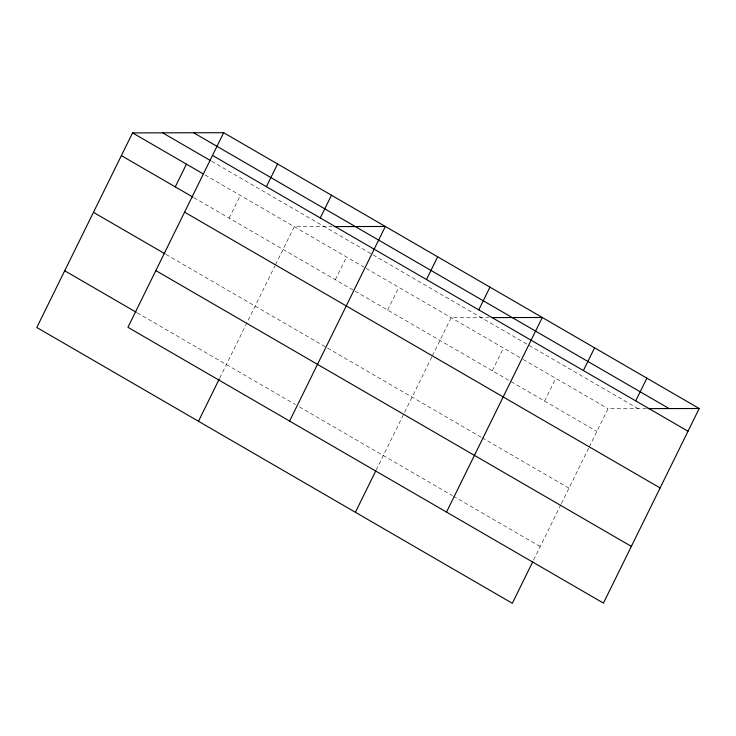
<?xml version="1.0" encoding="UTF-8"?>
<svg xmlns="http://www.w3.org/2000/svg" width="736" height="736" viewBox="0 0 736 736"><rect width="100%" height="100%" fill="white"/><g stroke="black" fill="none" stroke-linecap="round" stroke-linejoin="round"><path stroke-width="0.55" stroke-dasharray="3.68 2.76" d="M229.163 218.132L240.341 195.408M219.788 377.954L274.933 265.889M275.439 264.859L294.234 226.67L332.046 226.587M335.358 279.726L346.536 257.002M387.67 310.068L398.848 287.344M376.206 470L431.857 356.905M432.363 355.874L451.159 317.676L488.971 317.602M492.283 370.742L503.461 348.018M544.585 401.083L555.772 378.359M533.637 559.986L560.915 504.537M561.421 503.516L588.782 447.92M589.288 446.89L608.074 408.692L646.999 408.618M211.618 161.248L638.149 408.636M205.068 174.947L365.295 267.876M366.28 268.456L522.21 358.892M523.204 359.462L608.074 408.692M193.881 197.671L354.108 290.6M355.102 291.171L596.896 431.416M165.977 254.389L481.151 437.193M482.135 437.764L568.983 488.134M137.218 312.828L295.476 404.616M299.423 406.907L452.392 495.632M453.385 496.202L540.233 546.572"/><path stroke-width="1.1" d="M223.68 132.701L127.926 327.308L603.446 603.106L699.2 408.508L223.68 132.701L132.554 132.894L36.8 327.492L512.32 603.299L532.616 562.046M175.269 186.87L186.447 164.146M266.386 186.686L277.573 163.962M198.481 421.268L219.282 378.985M320.28 217.939L331.467 195.224M289.598 421.075L385.351 226.476L334.264 226.587M426.484 279.542L437.662 256.818M355.396 512.284L375.7 471.031M478.786 309.874L489.974 287.15M446.522 512.09L542.276 317.492L492.292 317.593M583.409 370.548L594.587 347.834M635.711 400.89L646.889 378.166M648.103 408.609L699.2 408.508M193.605 132.765L669.125 408.572M212.502 155.425L688.022 431.232M162.628 132.83L210.643 160.678M132.554 132.894L203.108 173.816M121.376 155.618L192.906 197.101M184.589 212.152L660.109 487.95M93.463 212.336L164.993 253.819M155.83 270.59L631.35 546.388M64.713 270.774L136.243 312.257"/></g></svg>
